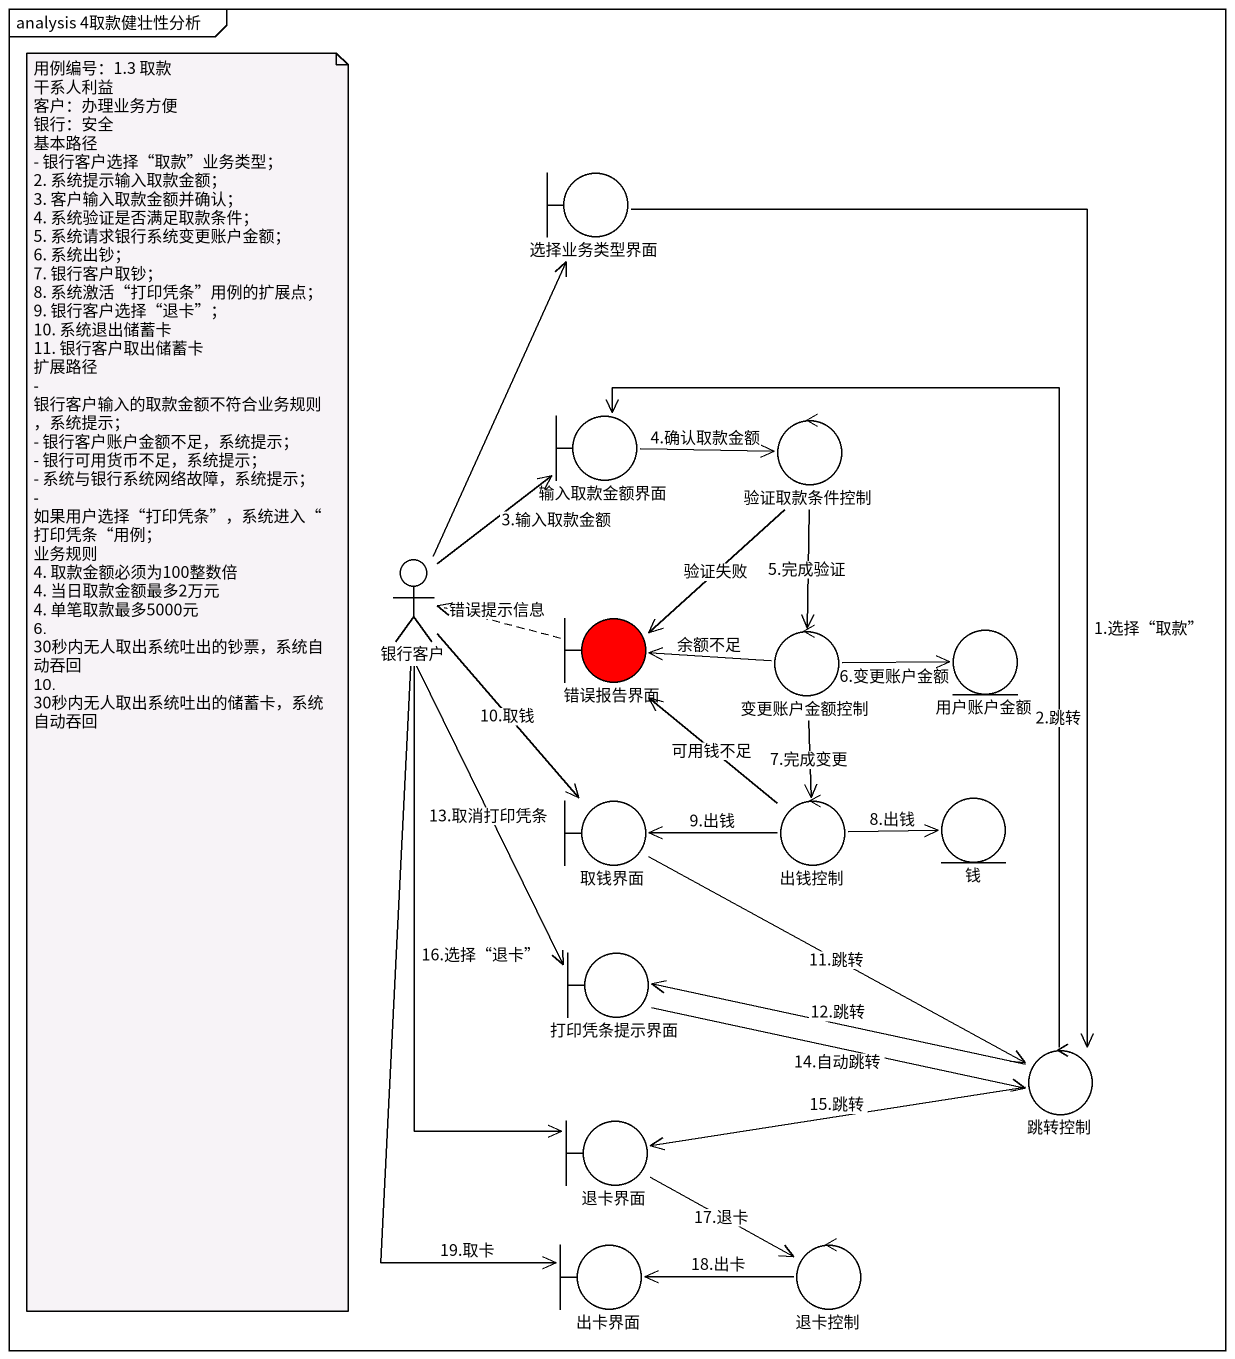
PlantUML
@startuml
mainframe analysis 4取款健壮性分析
boundary 选择业务类型界面
boundary 输入取款金额界面
control 验证取款条件控制
actor 银行客户
boundary 错误报告界面 #FF0000
control 变更账户金额控制
entity 用户账户金额
boundary 取钱界面
control 出钱控制
entity 钱
boundary 打印凭条提示界面
control 跳转控制
boundary 退卡界面
boundary 出卡界面
control 退卡控制
选择业务类型界面 --> 跳转控制 : 1.选择“取款”
输入取款金额界面 -right-> 验证取款条件控制 : 4.确认取款金额
验证取款条件控制 --> 错误报告界面 : 验证失败
验证取款条件控制 --> 变更账户金额控制 : 5.完成验证
银行客户 -up-> 选择业务类型界面
银行客户 -up-> 输入取款金额界面 : 3.输入取款金额
银行客户 --> 取钱界面 : 10.取钱
银行客户 --> 打印凭条提示界面 : 13.取消打印凭条
银行客户 --> 退卡界面 : 16.选择“退卡”
银行客户 --> 出卡界面 : 19.取卡
错误报告界面 .left.> 银行客户 : 错误提示信息
变更账户金额控制 -left-> 错误报告界面 : 余额不足
变更账户金额控制 -right-> 用户账户金额 : 6.变更账户金额
变更账户金额控制 --> 出钱控制 : 7.完成变更
取钱界面 -right-> 跳转控制 : 11.跳转
出钱控制 -up-> 错误报告界面 : 可用钱不足
出钱控制 -left-> 取钱界面 : 9.出钱
出钱控制 -right-> 钱 : 8.出钱
打印凭条提示界面 -right-> 跳转控制 : 14.自动跳转
跳转控制 -up-> 输入取款金额界面 : 2.跳转
跳转控制 -left-> 打印凭条提示界面 : 12.跳转
跳转控制 -left-> 退卡界面 : 15.跳转
退卡界面 -right-> 退卡控制 : 17.退卡
退卡控制 -left-> 出卡界面 : 18.出卡
note as N1
  用例编号：1.3 取款
  干系人利益
  客户：办理业务方便
  银行：安全
  基本路径
  - 银行客户选择“取款”业务类型；
  2. 系统提示输入取款金额；
  3. 客户输入取款金额并确认；
  4. 系统验证是否满足取款条件；
  5. 系统请求银行系统变更账户金额；
  6. 系统出钞；
  7. 银行客户取钞；
  8. 系统激活“打印凭条”用例的扩展点；
  9. 银行客户选择“退卡”；
  10. 系统退出储蓄卡
  11. 银行客户取出储蓄卡
  扩展路径
  - 银行客户输入的取款金额不符合业务规则，系统提示；
  - 银行客户账户金额不足，系统提示；
  - 银行可用货币不足，系统提示；
  - 系统与银行系统网络故障，系统提示；
  - 如果用户选择“打印凭条”，系统进入“打印凭条“用例；
  业务规则
  4. 取款金额必须为100整数倍
  4. 当日取款金额最多2万元
  4. 单笔取款最多5000元
  6. 30秒内无人取出系统吐出的钞票，系统自动吞回
  10. 30秒内无人取出系统吐出的储蓄卡，系统自动吞回
end note
@enduml
